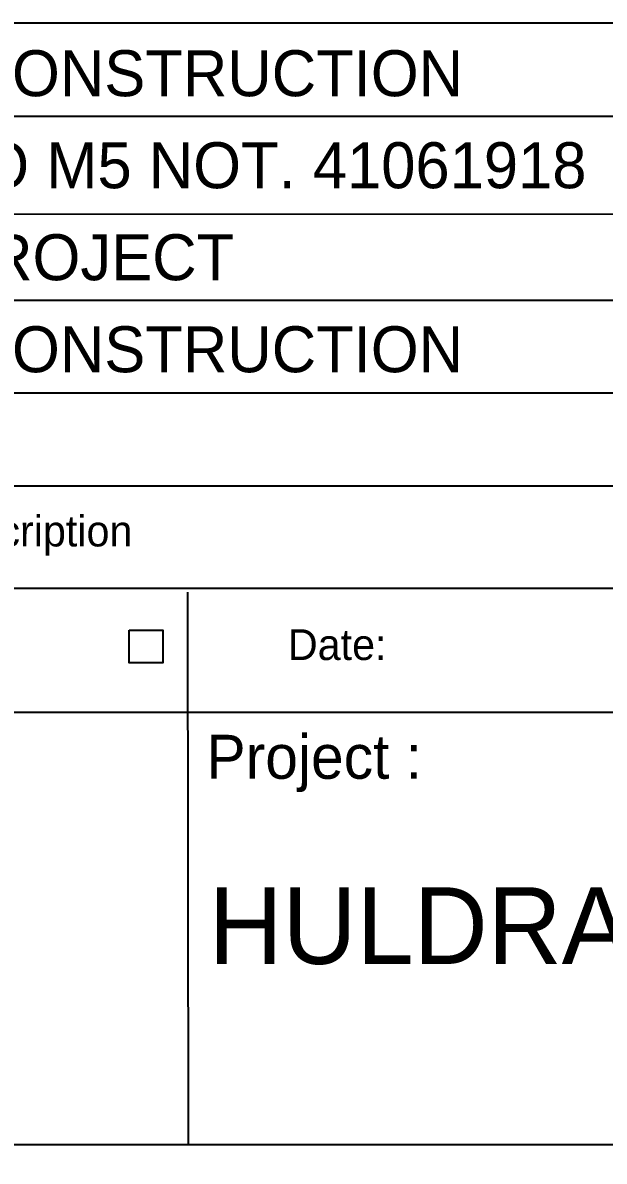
# Model space of a CAD drawing. Extents: x 0 to 841, y 0 to 594.
# Drawn here: x 722.8 to 760.7, y 83.1 to 157.4 of the extents above; entities that cross this region are included whole.
import ezdxf

# ---------------------------------------------------------------- set-up
doc = ezdxf.new("R2010")
doc.units = 0
doc.layers.add('01-LIN-025-A', color=7, linetype='Continuous')
doc.layers.add('02-LIN-025-B', color=7, linetype='Continuous')

msp = doc.modelspace()

# ---------------------------------------------------------------- linework, layer by layer
at = {"layer": '01-LIN-025-A'}
for p, q in [((648.825, 151.274), (829.269, 151.274)), ((648.825, 151.274), (829.269, 151.274)), ((648.827, 144.949), (829.268, 144.852)), ((648.827, 144.949), (829.268, 144.852)), ((648.828, 139.29), (829.27, 139.285)), ((648.828, 139.29), (829.27, 139.285)), ((648.817, 133.231), (829.275, 133.231)), ((648.817, 133.231), (829.275, 133.231)), ((648.813, 127.167), (829.263, 127.167)), ((648.813, 127.167), (829.263, 127.167)), ((733.55, 120.235), (733.589, 84.191)), ((733.55, 120.235), (733.589, 84.191)), ((648.723, 112.418), (829.276, 112.418)), ((648.723, 112.418), (829.276, 112.418))]:
    msp.add_line(p, q, dxfattribs=at)
for points in [[(648.784, 84.124), (648.838, 157.37), (829.263, 157.37)], [(648.784, 84.124), (648.838, 157.37), (829.263, 157.37)], [(829.257, 120.491), (648.808, 120.475)], [(829.257, 120.491), (648.808, 120.475)]]:
    msp.add_lwpolyline(points, dxfattribs=at)
for points in [[(729.739, 117.769), (731.95, 117.769), (731.95, 115.624), (729.739, 115.624)], [(729.739, 117.769), (731.95, 117.769), (731.95, 115.624), (729.739, 115.624)], [(648.81, 84.229), (829.271, 84.229), (829.271, 10.406), (648.81, 10.406)], [(648.81, 84.229), (829.271, 84.229), (829.271, 10.406), (648.81, 10.406)]]:
    msp.add_lwpolyline(points, close=True, dxfattribs=at)

# ---------------------------------------------------------------- texts
for s, height, p in [('Description', 2.01251, (716.495, 123.224)), ('Description', 2.01251, (716.495, 123.224)), ('Date:', 2.0126, (740.094, 115.817)), ('Date:', 2.0126, (740.094, 115.817)), ('Project :', 2.8671, (734.784, 108.074)), ('Project :', 2.8671, (734.784, 108.074))]:
    msp.add_text(s, height=height, dxfattribs=at).set_placement(p)
at = {"layer": '02-LIN-025-B'}
for s, height, p in [('REISSUED FOR CONSTRUCTION', 3, (688, 152.581)), ('AS BUILT ACC. TO M5 NOT. 41061918', 3, (688, 146.581)), ('AS BUILT, HHP-PROJECT', 3, (688, 140.581)), ('REISSUED FOR CONSTRUCTION', 3, (688, 134.581)), ('HULDRA HALEPRODUKSJON', 5, (734.92, 96))]:
    msp.add_text(s, height=height, dxfattribs=at).set_placement(p)

doc.saveas('drawing.dxf')
